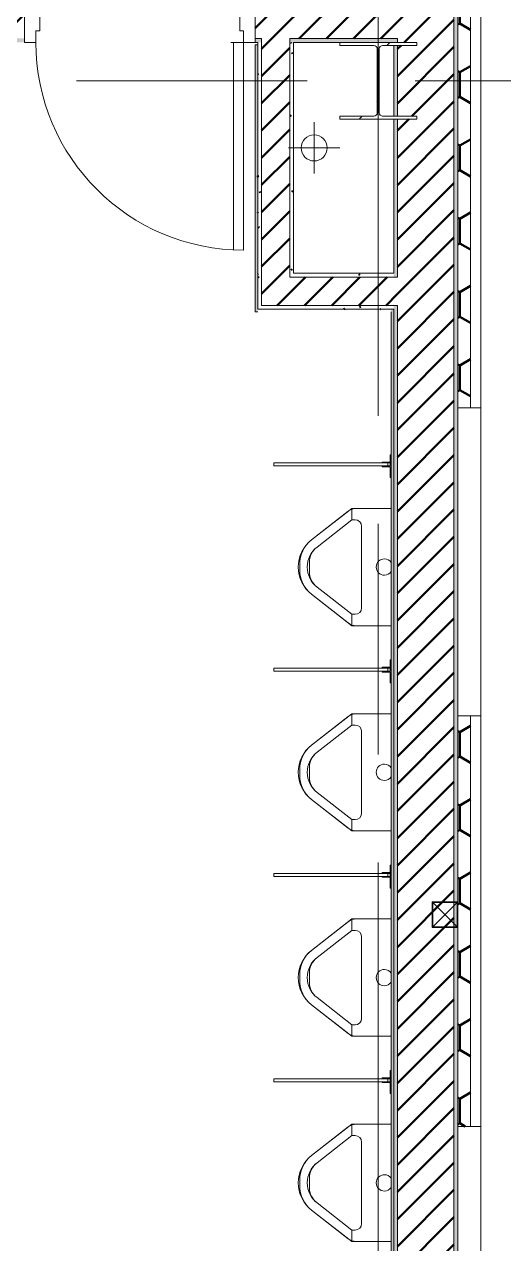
# Model space of a CAD drawing. Header units: millimetres. Extents: x -76261 to 649593, y -304265 to 60256.
# Drawn here: x 30920 to 32789, y -4532 to 220 of the extents above; entities that cross this region are included whole.
import ezdxf

# ---------------------------------------------------------------- set-up
doc = ezdxf.new("R2010")
doc.units = ezdxf.units.MM
doc.header["$LTSCALE"] = 2000
doc.header["$MEASUREMENT"] = 0
doc.linetypes.add('Centre', pattern=[6.9, 4, -0.7, 1.5, -0.7])
doc.layers.get('0').update_dxf_attribs({"linetype": 'CONTINUOUS'})
for name, color, linetype, lineweight in [('A-DOOR', 8, 'CONTINUOUS', 15), ('A-GENM', 8, 'CONTINUOUS', 15), ('A-GLAZ', 8, 'CONTINUOUS', 15), ('A-WALL', 8, 'CONTINUOUS', 15), ('A-WALL-PATT', 8, 'CONTINUOUS', 50), ('P-PIPE', 8, 'CONTINUOUS', 15), ('P-PIPE-CNTR', 8, 'CONTINUOUS', 15), ('P-SANR-FIXT', 8, 'CONTINUOUS', 15), ('Q-SPCQ', 8, 'CONTINUOUS', 15), ('S-BEAM', 12, 'CONTINUOUS', 15), ('S-COLS', 8, 'CONTINUOUS', 15), ('S-GRID', 14, 'CONTINUOUS', 15)]:
    doc.layers.add(name, color=color, linetype=linetype, lineweight=lineweight)
pattern_1 = [(45, (87192.53, 42001.635), (-53.03301, 53.03301), [])]
pattern_2 = [(127.5, (32610, -3125), (-146.824, -4.7995), [5.029, -110.795, 5.029, -124.511, -123.825]), (127.5, (32610, -3125), (-146.824, -4.7995), [-245.364, 5.029, -118.796]), (97.5, (32610, -3125), (-215.047, 134.857), [5.029, -57.455, 5.029, -99.365, -40.005]), (97.5, (32610, -3125), (-215.047, 134.857), [-166.878, 5.029, -34.976]), (57.5, (32610, -3218.73), (-0.4316, 237.2978), [5.029, -33.071, 5.029, -132.131, -179.07]), (57.5, (32610, -3218.73), (-0.4316, 237.2978), [-175.26, 5.029, -174.041]), (47.5, (32610, -3218.73), (-66.879, 229.067), [5.029, -14.021, 5.029, -84.887, -102.87]), (47.5, (32610, -3218.73), (-66.879, 229.067), [-108.966, 5.029, -97.841])]
pattern_3 = [(307.5, (31830, -370), (146.824, 4.8), [5.029, -110.795, 5.029, -124.511, -123.825]), (307.5, (31830, -370), (146.824, 4.8), [-245.364, 5.03, -118.796]), (277.5, (31830, -370), (215.05, -134.86), [5.03, -57.455, 5.03, -99.365, -40.005]), (277.5, (31830, -370), (215.05, -134.86), [-166.878, 5.03, -34.976]), (237.5, (31830, -276.27), (0.432, -237.298), [5.029, -33.071, 5.029, -132.131, -179.07]), (237.5, (31830, -276.27), (0.432, -237.298), [-175.26, 5.03, -174.04]), (227.5, (31830, -276.27), (66.88, -229.07), [5.03, -14.02, 5.03, -84.887, -102.87]), (227.5, (31830, -276.27), (66.88, -229.07), [-108.966, 5.03, -97.84])]
pattern_4 = [(37.5, (32165, -890), (-4.8, 146.824), [5.03, -110.795, 5.03, -124.51, -123.825]), (37.5, (32165, -890), (-4.8, 146.824), [-245.364, 5.03, -118.796]), (7.5, (32165, -890), (134.86, 215.05), [5.03, -57.455, 5.03, -99.365, -40.005]), (7.5, (32165, -890), (134.86, 215.05), [-166.88, 5.03, -34.976]), (327.5, (32071.27, -890), (237.3, 0.43), [5.03, -33.07, 5.03, -132.13, -179.07]), (327.5, (32071.27, -890), (237.3, 0.43), [-175.26, 5.03, -174.04]), (317.5, (32071.27, -890), (229.07, 66.88), [5.03, -14.02, 5.03, -84.887, -102.87]), (317.5, (32071.27, -890), (229.07, 66.88), [-108.966, 5.03, -97.84])]

# ---------------------------------------------------------------- blocks, each defined once
blk = doc.blocks.new('AD_UK Beams-Column - SC2-300_300_8_12-V40-1st  FLOOR PLAN')
at = {"layer": 'S-COLS'}
h = blk.add_hatch(dxfattribs=at)
h.set_pattern_fill('FP_79', color=256, style=0, pattern_type=2)
h.set_pattern_definition([(45, (54892.53, 42001.64), (-371.231, 371.231), []), (45, (54892.53, 42564.14), (-371.231, 371.231), [])])
h.paths.add_polyline_path([(150, -150), (150, -138), (17, -138), (7.8, -134.2), (4, -125), (4, 125), (7.8, 134.2), (17, 138), (150, 138), (150, 150), (-150, 150), (-150, 138), (-17, 138), (-7.8, 134.2), (-4, 125), (-5.5, -128.7), (-7.8, -134.2), (-17, -138), (-150, -138), (-150, -150), (-5.5, -150)], flags=0)
for p, q in [((150, 150), (-150, 150)), ((-150, 150), (-150, 138)), ((150, 138), (150, 150)), ((-150, 138), (-17, 138)), ((-4, 125), (-4, -125)), ((4, -125), (4, 125)), ((17, 138), (150, 138)), ((-17, -138), (-150, -138)), ((-150, -138), (-150, -150)), ((150, -138), (17, -138)), ((150, -150), (150, -138)), ((-150, -150), (150, -150))]:
    blk.add_line(p, q, dxfattribs=at)
for centre, start, end in [((-17, 125), 0, 90), ((17, 125), 90, 180), ((-17, -125), 270, 0), ((17, -125), 180, 270)]:
    blk.add_arc(centre, 13, start, end, dxfattribs=at)
blk = doc.blocks.new('LS-Office-S_rvt-1-1st  FLOOR PLAN')
blk.add_blockref('AD_UK Beams-Column - SC2-300_300_8_12-V40-1st  FLOOR PLAN', (-54892.5, -42001.6))
blk = doc.blocks.new('Window_2_pane_slider_10391 - Window_2_pane 600x1200-10625192-1st  FLOOR PLAN')
at = {"layer": 'A-GLAZ'}
for p, q in [((-38.1, -45), (-38.1, 45)), ((-38.1, 45), (1161.9, 45)), ((1161.9, 45), (1161.9, -45)), ((1161.9, -45), (-38.1, -45))]:
    blk.add_line(p, q, dxfattribs=at)
blk = doc.blocks.new('PD-WC - WC-10350256-1st  FLOOR PLAN')
at = {"layer": 'A-DOOR'}
for p, q in [((-390, 125), (-450, 125)), ((-450, 125), (-450, -125)), ((-390, -80), (-390, 125)), ((450, 125), (390, 125)), ((390, 125), (390, -80)), ((450, -125), (450, 125)), ((-405, -125), (-405, -80)), ((-405, -80), (-390, -80)), ((390, -80), (405, -80)), ((405, -80), (405, -125)), ((-450, -125), (-405, -125)), ((405, -125), (355, -125)), ((405, -125), (450, -125))]:
    blk.add_line(p, q, dxfattribs=at)
at = {"layer": 'A-GENM'}
for p, q in [((365, -125), (405, -125)), ((365, -125), (365, -935)), ((405, -125), (405, -935))]:
    blk.add_line(p, q, dxfattribs=at)
blk.add_arc((405, -125), 810, 180, 270, dxfattribs=at)
blk = doc.blocks.new('Privacy-Screen - VACH TIEU-9221444-1st  FLOOR PLAN')
at = {"layer": 'Q-SPCQ'}
for p, q in [((373.2, 1136.9), (361.2, 1136.9)), ((361.2, 1136.9), (361.2, 692.4)), ((373.2, 692.4), (373.2, 1136.9)), ((361.2, 714.5), (358.1, 714.5)), ((358.1, 714.5), (358.1, 682.8)), ((376.4, 714.5), (373.2, 714.5)), ((376.4, 679.7), (376.4, 714.5)), ((358.1, 682.8), (316.1, 682.8)), ((316.1, 682.8), (316.1, 679.7)), ((316.1, 679.7), (376.4, 679.7)), ((361.2, 682.9), (361.2, 692.4)), ((361.2, 692.4), (373.2, 692.4)), ((373.2, 682.9), (361.2, 682.9)), ((373.2, 679.7), (361.2, 679.7)), ((373.2, 692.4), (373.2, 682.9)), ((405, 682.9), (373.2, 682.9)), ((373.2, 682.9), (373.2, 679.7)), ((373.2, 679.7), (405, 679.7)), ((405, 679.7), (405, 682.9))]:
    blk.add_line(p, q, dxfattribs=at)
blk = doc.blocks.new('Urinal_-_Floor_Mounted_3934 - Floor Mount-4521107-1st  FLOOR PLAN')
at = {"layer": 'P-SANR-FIXT'}
for p, q in [((-228.6, -50), (-228.6, -185.7)), ((-228.6, -50), (-228.6, -203.2)), ((228.6, -185.7), (228.6, -50)), ((228.6, -203.2), (228.6, -50)), ((-158.7, -165.1), (158.8, -165.1)), ((-158.7, -165.1), (158.8, -165.1)), ((-228.6, -203.2), (-184.1, -203.2)), ((-228.6, -203.2), (-106.1, -360)), ((-225.5, -203.2), (-184.1, -203.2)), ((-217.8, -217), (-106.1, -360)), ((-184.1, -190.5), (-184.1, -203.2)), ((-184.1, -203.2), (-184.1, -190.5)), ((-78, -339), (-184.1, -203.2)), ((-78, -339), (-184.1, -203.2)), ((184.1, -203.2), (78, -339)), ((184.1, -203.2), (78, -339)), ((106.1, -360), (228.6, -203.2)), ((106.1, -360), (217.8, -217)), ((184.1, -190.5), (184.1, -203.2)), ((184.1, -190.5), (184.1, -203.2)), ((184.1, -203.2), (225.5, -203.2)), ((184.1, -203.2), (228.6, -203.2)), ((18, -368.3), (-18, -368.3)), ((-11, -406.4), (11, -406.4))]:
    blk.add_line(p, q, dxfattribs=at)
for centre, radius, start, end in [((0, -76.2), 31.8, 123.8537, 180), ((0, -76.2), 31.8, 180, 360), ((0, -76.2), 31.8, 360, 56.1463), ((-177.8, -185.7), 50.8, 180, 217.9987), ((-158.7, -190.5), 25.4, 90, 180), ((-158.7, -190.5), 25.4, 90, 180), ((158.8, -190.5), 25.4, 0, 90), ((158.8, -190.5), 25.4, 0, 90), ((177.8, -185.7), 50.8, 322.0013, 360), ((0, -277.2), 134.6, 217.9987, 322.0013), ((-11, -285.8), 120.6, 217.9987, 270), ((0, -278), 99, 217.9987, 322.0013), ((-18, -292.1), 76.2, 217.9987, 270), ((11, -285.8), 120.6, 270, 322.0013), ((18, -292.1), 76.2, 270, 322.0013)]:
    blk.add_arc(centre, radius, start, end, dxfattribs=at)
blk = doc.blocks.new('PIPE 100X100X2_5 - PIPE 100X100X2_5-10939743-1st  FLOOR PLAN')
at = {"layer": 'S-BEAM'}
for p, q in [((-54680, -45204.1), (-54585, -45299.1)), ((-54585, -45204.1), (-54680, -45299.1))]:
    blk.add_line(p, q, dxfattribs=at)
blk = doc.blocks.new('Xrexf_Office')
at = {"layer": 'A-WALL-PATT'}
h = blk.add_hatch(dxfattribs=at)
h.set_pattern_fill('FP_20', color=256, style=0, pattern_type=2)
h.set_pattern_definition(pattern_1)
h.paths.add_polyline_path([(31845, 165), (32595, 165), (32595, 385), (31835, 385), (31835, 275), (31820, 275), (31820, 165)], flags=0)
h.paths.add_polyline_path([(30920, 165), (30920, 275), (30905, 275), (30905, 385), (27955, 385), (27955, 275), (27940, 275), (27940, 165), (30509, 165)], flags=0)
h.paths.add_polyline_path([(26938.2, 165), (27040, 165), (27040, 275), (27025, 275), (27025, 385), (26535, 385), (26535, 165), (26905, 165)], flags=0)
h = blk.add_hatch(dxfattribs=at)
h.set_pattern_fill('FP_28', color=256, angle=37.5, style=0, pattern_type=2)
h.set_pattern_definition(pattern_2)
h.paths.add_polyline_path([(32610, -6400), (32610, 385), (32595, 385), (32595, -6400)], flags=0)
h = blk.add_hatch(dxfattribs=at)
h.set_pattern_fill('FP_4', color=256, style=0, pattern_type=2)
h.set_pattern_definition([(90, (32700, -3062.5), (-82.489, 142.875), [95.25, -190.5]), (210, (32700, -3062.5), (-82.4889, -142.875), [95.25, -190.5]), (150, (32700, -3062.5), (-164.9779, -7e-05), [0, -190.5, 95.25, 0])])
h.paths.add_polyline_path([(32660, -6600), (32660, -5275), (32610, -5275), (32610, -6600)], flags=0)
h.paths.add_polyline_path([(32660, -4075), (32660, -2475), (32610, -2475), (32610, -4075)], flags=0)
h.paths.add_polyline_path([(32660, -1275), (32660, 400), (32610, 400), (32610, -1275)], flags=0)
h = blk.add_hatch(dxfattribs=at)
h.set_pattern_fill('FP_27', color=256, angle=-322.5, style=0, pattern_type=2)
h.set_pattern_definition([(217.5, (29580, 400), (4.7995, -146.824), [5.029, -110.795, 5.029, -124.511, -123.825]), (217.5, (29580, 400), (4.7995, -146.824), [-245.364, 5.029, -118.796]), (187.5, (29580, 400), (-134.857, -215.047), [5.029, -57.455, 5.029, -99.365, -40.005]), (187.5, (29580, 400), (-134.857, -215.047), [-166.878, 5.029, -34.976]), (147.5, (29673.73, 400), (-237.298, -0.4316), [5.029, -33.071, 5.029, -132.131, -179.07]), (147.5, (29673.73, 400), (-237.298, -0.4316), [-175.26, 5.029, -174.041]), (137.5, (29673.73, 400), (-229.067, -66.879), [5.029, -14.021, 5.029, -84.887, -102.87]), (137.5, (29673.73, 400), (-229.067, -66.879), [-108.966, 5.029, -97.841])])
h.paths.add_polyline_path([(32375, 150), (32375, 165), (31955, 165), (31955, 150), (32360, 150)], flags=0)
h.paths.add_polyline_path([(31820, 150), (31845, 150), (31845, 165), (31820, 165)], flags=0)
h.paths.add_polyline_path([(29170, 150), (29170, 165), (27940, 165), (27940, 150), (29155, 150)], flags=0)
h.paths.add_polyline_path([(30920, 150), (30920, 165), (29390, 165), (29390, 150), (30509, 150)], flags=0)
h.paths.add_polyline_path([(26719, 150), (26905, 150), (26905, 165), (26550, 165), (26550, 150), (26681, 150)], flags=0)
h.paths.add_polyline_path([(27015, 150), (27040, 150), (27040, 165), (27015, 165)], flags=0)
h = blk.add_hatch(dxfattribs=at)
h.set_pattern_fill('FP_33', color=256, angle=37.5, style=0, pattern_type=2)
h.set_pattern_definition(pattern_3)
h.paths.add_polyline_path([(31845, -890), (31845, 150), (31830, 150), (31830, -890)], flags=0)
h = blk.add_hatch(dxfattribs=at)
h.set_pattern_fill('FP_20', color=256, style=0, pattern_type=2)
h.set_pattern_definition(pattern_1)
h.paths.add_polyline_path([(31955, -875), (31955, 165), (31845, 165), (31845, -875)], flags=0)
h = blk.add_hatch(dxfattribs=at)
h.set_pattern_fill('FP_33', color=256, angle=37.5, style=0, pattern_type=2)
h.set_pattern_definition(pattern_3)
h.paths.add_polyline_path([(31970, -765), (31970, 150), (31955, 150), (31955, -765)], flags=0)
h = blk.add_hatch(dxfattribs=at)
h.set_pattern_fill('FP_20', color=256, style=0, pattern_type=2)
h.set_pattern_definition(pattern_1)
h.paths.add_polyline_path([(32375, -6385), (32595, -6385), (32595, 165), (32375, 165), (32375, 150), (32450, 150), (32450, 138), (32375, 138), (32375, -138), (32450, -138), (32450, -150), (32375, -150), (32375, -6255.1)], flags=0)
for points in [[(31830, -900), (31830, 140), (31820, 140), (31820, -900)], [(32350, -6140), (32360, -6140), (32360, -890), (32350, -890), (32350, -5920.1)]]:
    blk.add_hatch(color=256, dxfattribs=at).paths.add_polyline_path(points, flags=0)
h = blk.add_hatch(dxfattribs=at)
h.set_pattern_fill('FP_28', color=256, angle=37.5, style=0, pattern_type=2)
h.set_pattern_definition(pattern_2)
h.paths.add_polyline_path([(32360, -6165), (32375, -6165), (32375, -875), (32360, -875), (32360, -6150)], flags=0)
h.paths.add_polyline_path([(32360, -765), (32375, -765), (32375, -150), (32360, -150), (32360, -750)], flags=0)
h.paths.add_polyline_path([(32375, -138), (32374.8, 138), (32360, 138), (32360, -138), (32370.2, -138)], flags=0)
h = blk.add_hatch(dxfattribs=at)
h.set_pattern_fill('FP_34', color=256, angle=37.5, style=0, pattern_type=2)
h.set_pattern_definition(pattern_4)
h.paths.add_polyline_path([(32360, -765), (32360, -750), (31970, -750), (31970, -765)], flags=0)
h = blk.add_hatch(dxfattribs=at)
h.set_pattern_fill('FP_20', color=256, style=0, pattern_type=2)
h.set_pattern_definition(pattern_1)
h.paths.add_polyline_path([(31970, -875), (32375, -875), (32375, -765), (31955, -765), (31955, -875)], flags=0)
h = blk.add_hatch(dxfattribs=at)
h.set_pattern_fill('FP_34', color=256, angle=37.5, style=0, pattern_type=2)
h.set_pattern_definition(pattern_4)
h.paths.add_polyline_path([(31970, -890), (32360, -890), (32360, -875), (31845, -875), (31845, -890)], flags=0)
at = {"layer": 'S-BEAM'}
h = blk.add_hatch(dxfattribs=at)
h.set_pattern_fill('FP_55', color=256, style=0, pattern_type=2)
h.set_pattern_definition([(45, (87192.53, 42001.64), (-106.06602, 106.06602), [])])
h.paths.add_polyline_path([(32610, -3300), (32610, -3200), (32510, -3200), (32510, -3300), (32592, -3300)], flags=0)
h.paths.add_polyline_path([(32512.5, -3297.5), (32512.5, -3202.5), (32607.5, -3202.5), (32607.5, -3297.5), (32592, -3297.5)], flags=0)
at = {"layer": 'A-WALL'}
for p, q in [((32660, -1275), (32660, 475)), ((32700, -1275), (32700, 475)), ((31820, 400), (31820, 150)), ((32595, 385), (32595, -6385)), ((32610, 400), (32610, -1275)), ((31820, 165), (31845, 165)), ((31820, 150), (31830, 150)), ((31830, -890), (31830, 150)), ((31845, -875), (31845, 165)), ((31955, 165), (32375, 165)), ((31955, -765), (31955, 165)), ((31970, 150), (32150, 150)), ((31970, -750), (31970, 150)), ((32375, 165), (32375, 150)), ((31820, 140), (31820, -900)), ((31830, 140), (31820, 140)), ((32360, 138), (32360, -138)), ((32375, -138), (32375, 138)), ((32360, -150), (32360, -750)), ((32375, -765), (32375, -150)), ((32360, -750), (31970, -750)), ((32375, -765), (31955, -765)), ((31820, -900), (31830, -900)), ((32360, -890), (31830, -890)), ((32375, -875), (31845, -875)), ((32350, -900), (32350, -1457.2)), ((32360, -890), (32360, -6150)), ((32375, -6165), (32375, -875)), ((32350, -1546.1), (32350, -2257.2)), ((32350, -2346.1), (32350, -3057.2)), ((32610, -2475), (32610, -4075)), ((32660, -4075), (32660, -2475)), ((32700, -4075), (32700, -2475)), ((32350, -3146.1), (32350, -3857.2)), ((32350, -3946.1), (32350, -4657.2))]:
    blk.add_line(p, q, dxfattribs=at)
at = {"layer": 'P-PIPE'}
for start, end in [(0, 180), (180, 0)]:
    blk.add_arc((32050, -261.4), 50.8, start, end, dxfattribs=at)
at = {"layer": 'P-PIPE-CNTR'}
for p, q in [((32050, -361.4), (32050, -161.4)), ((31950, -261.4), (32150, -261.4))]:
    blk.add_line(p, q, dxfattribs=at)
at = {"layer": 'S-BEAM'}
for p, q in [((32610, -3200), (32510, -3200)), ((32510, -3200), (32510, -3300)), ((32512.5, -3202.5), (32607.5, -3202.5)), ((32512.5, -3297.5), (32512.5, -3202.5)), ((32607.5, -3202.5), (32607.5, -3297.5)), ((32610, -3300), (32610, -3200)), ((32510, -3300), (32610, -3300)), ((32607.5, -3297.5), (32512.5, -3297.5))]:
    blk.add_line(p, q, dxfattribs=at)
at = {"layer": 'S-GRID', "linetype": 'Centre', "ltscale": 0.3}
for p, q in [((32300, 5234.1), (32300, -19441.1)), ((-4816.9, 0), (36139, 0))]:
    blk.add_line(p, q, dxfattribs=at)
blk.add_blockref('LS-Office-S_rvt-1-1st  FLOOR PLAN', (87192.5, 42001.6))
at = {"layer": 'A-DOOR'}
blk.add_blockref('PD-WC - WC-10350256-1st  FLOOR PLAN', (31370, 275), dxfattribs=at)
at = {"layer": 'A-GLAZ', "rotation": 270}
for p in [(32655, -1313.1), (32655, -4113.1)]:
    blk.add_blockref('Window_2_pane_slider_10391 - Window_2_pane 600x1200-10625192-1st  FLOOR PLAN', p, dxfattribs=at)
at = {"layer": 'P-SANR-FIXT', "rotation": 269.9999999999997}
for p in [(32400, -1895), (32400, -2695), (32400, -3495), (32400, -4295)]:
    blk.add_blockref('Urinal_-_Floor_Mounted_3934 - Floor Mount-4521107-1st  FLOOR PLAN', p, dxfattribs=at)
at = {"layer": 'Q-SPCQ', "rotation": 90}
for p in [(33029.7, -1862.2), (33029.7, -2662.2), (33029.7, -3462.2), (33029.7, -4262.2)]:
    blk.add_blockref('Privacy-Screen - VACH TIEU-9221444-1st  FLOOR PLAN', p, dxfattribs=at)
at = {"layer": 'S-BEAM'}
blk.add_blockref('PIPE 100X100X2_5 - PIPE 100X100X2_5-10939743-1st  FLOOR PLAN', (87192.5, 42001.6), dxfattribs=at)

msp = doc.modelspace()

# ---------------------------------------------------------------- block references
at = {"linetype": 'ByBlock'}
msp.add_blockref('Xrexf_Office', (0, 0), dxfattribs=at)

doc.saveas('drawing.dxf')
